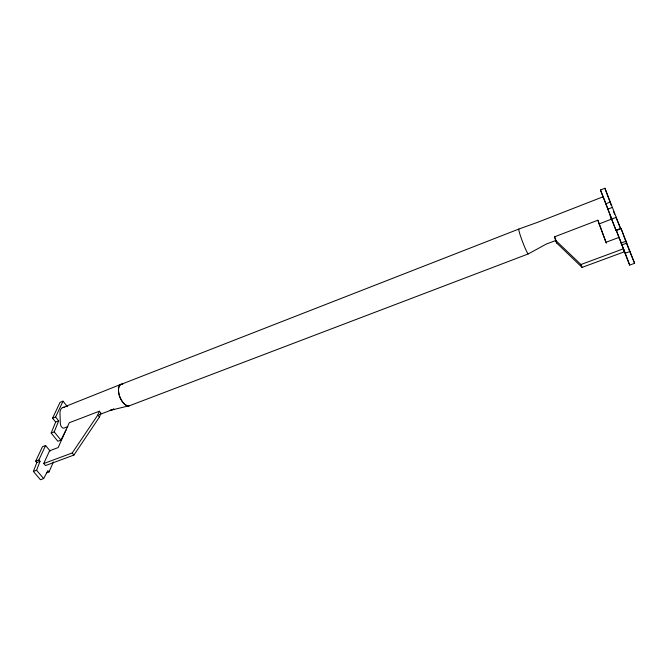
<?xml version="1.0" encoding="UTF-8"?>
<svg xmlns="http://www.w3.org/2000/svg" width="668" height="668" viewBox="0 0 668 668"><rect width="100%" height="100%" fill="white"/><g stroke="black" fill="none" stroke-linecap="round" stroke-linejoin="round"><path stroke-width="1" d="M46.618 472.844L48.989 471.975L47.871 470.648L43.645 478.58L40.456 479.741L33.4 471.458L36.598 470.272L40.03 461.321L38.886 459.968L45.591 445.523L50.192 451.084M33.4 471.458L36.857 462.506L40.03 461.321M66.032 430.017L60.922 440.12L57.865 441.272L51.152 433.048L54.217 431.879L58.684 420.882L55.594 417.041L63.034 401.159L67.401 406.687M51.152 433.048L55.653 422.051L58.684 420.882M99.423 417.082L100.985 413.267L99.39 411.204L69.247 422.752L58.158 447.577L49.549 450.808L43.754 463.517L45.482 465.571L73.923 455.067L99.423 417.082L97.82 415.012L99.39 411.204M48.989 471.975L53.423 461.98M36.857 462.506L35.713 461.145L42.468 446.708L45.591 445.523M55.653 422.051L52.563 418.218L60.053 402.328L63.034 401.159M599.037 223.964L611.629 219.079L603.087 196.768L537.765 222.26L518.894 229.032L121.292 384.292A11.481 5.745 68.6 0 0 119.848 396.901A11.481 5.745 68.6 0 0 129.417 405.768L528.304 253.907L546.057 244.187L555.692 240.513M43.754 463.517L72.219 452.971L97.82 415.012M121.234 384.217L62.825 407.53M603.354 197.678L600.482 190.004L604.916 188.259L620.722 228.874L616.121 217.943M619.795 229.224L616.113 230.61L605.901 203.74L610.46 201.97M52.563 418.218L55.594 417.041M607.913 209.126L612.456 207.372M597.86 220.223L605.96 242.292L618.944 237.424L624.513 251.727L582.095 267.392L556.653 242.985L555.525 240.246L554.574 236.814L597.86 220.223L606.352 243.244M99.407 414.594L113.735 409.125M611.788 219.012L616.422 217.242M619.712 239.486L616.213 230.118L620.981 228.314L634.6 263.301L629.682 265.096L623.611 249.799M35.713 461.145L38.886 459.968M616.213 230.118L621.273 242.96L626.158 241.14M67.844 426.618L63.953 428.063A3.607 2.054 68.7 0 1 61.631 426.977A3.607 2.054 68.7 0 1 60.354 423.587L59.97 413.617A9.828 5.528 68.4 0 1 64.838 407.505M621.273 242.96L621.991 244.889L626.876 243.077M555.525 240.246L580.935 264.528L623.419 248.797M113.836 409.066L110.203 410.402L129.367 405.693A11.481 5.753 68.6 0 1 119.305 395.414A11.481 5.753 68.6 0 1 122.795 384.133M621.991 244.889L625.256 253.214L630.2 251.385M36.598 470.272L43.645 478.58M72.219 452.971L73.923 455.067M54.217 431.879L60.922 440.12M554.574 236.814L555.317 238.635M611.562 219.188L610.352 216.14M634.6 263.301L627.603 246.166M613.466 211.347L614.602 214.169M580.935 264.528L582.095 267.392M600.482 190.004L605.901 203.74M616.113 230.61L610.193 215.864M623.762 249.824L624.513 251.727M625.256 253.214L629.682 265.096M620.405 241.365L621.106 243.236M620.981 228.314L627.227 245.231M604.916 188.259L611.329 205.577M555.692 239.545L556.653 242.985M528.304 253.907A13.302 1.077 69.2 0 1 522.485 241.607A13.302 1.077 69.2 0 1 518.894 229.032"/></g></svg>
